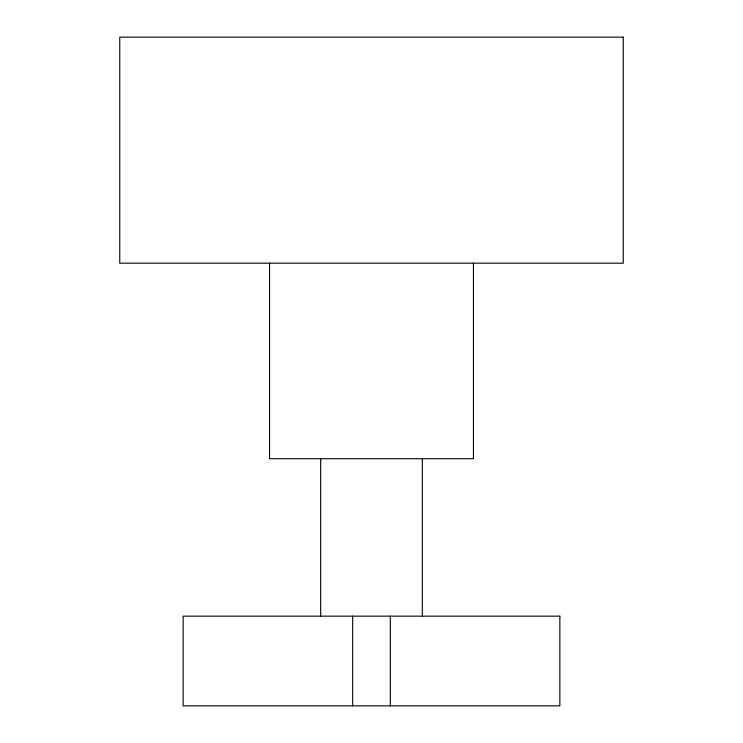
<?xml version="1.0" encoding="UTF-8"?>
<svg xmlns="http://www.w3.org/2000/svg" width="743" height="743" viewBox="0 0 743 743"><rect width="100%" height="100%" fill="white"/><g stroke="black" fill="none" stroke-linecap="round" stroke-linejoin="round"><path stroke-width="1.11" d="M473.458 263.18L473.458 458.719L269.542 458.719L269.542 263.18M422.33 458.719L422.33 616.151M390.335 616.151L390.335 705.85M352.665 616.151L352.665 705.85M320.67 458.719L320.67 616.151M623.247 37.15L119.753 37.15L119.753 263.18L623.247 263.18L623.247 37.15M559.86 616.151L183.14 616.151L183.14 705.85L559.86 705.85L559.86 616.151"/></g></svg>
